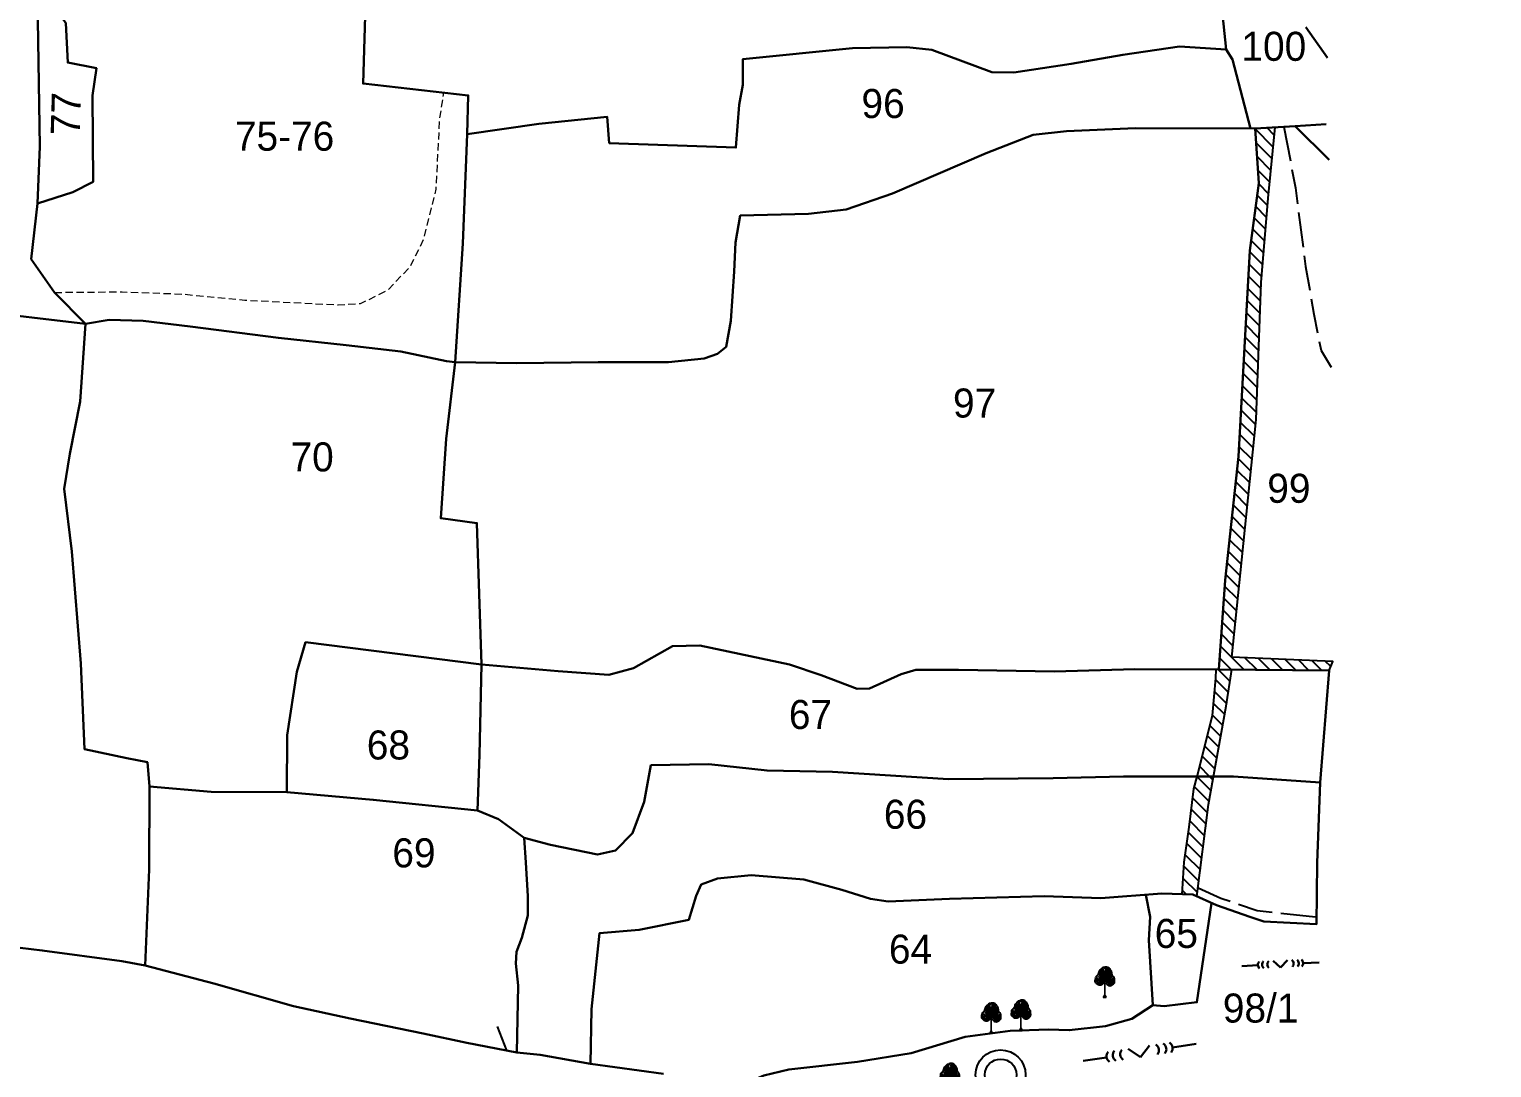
# Model space of a CAD drawing. Header units: millimetres. Extents: x -8 to 735, y -8 to 822.
# Drawn here: x 423.6 to 524.3, y 476.5 to 548.1 of the extents above; entities that cross this region are included whole.
import ezdxf

# ---------------------------------------------------------------- set-up
doc = ezdxf.new("R2010")
doc.units = ezdxf.units.MM
doc.header["$MEASUREMENT"] = 0
doc.linetypes.add('ACAD_ISO02W100', pattern=[15, 12, -3])
doc.linetypes.add('DASHED', pattern=[0.75, 0.5, -0.25])
for name, color, linetype in [('Image', 7, 'Continuous'), ('Line_Road', 250, 'ACAD_ISO02W100'), ('Sym_Grass', 84, 'Continuous'), ('Sym_Hatch', 1, 'Continuous'), ('Sym_Stone_Munara', 250, 'Continuous'), ('Sym_Tree', 92, 'Continuous'), ('Text_Survey_No', 7, 'Continuous')]:
    doc.layers.add(name, color=color, linetype=linetype)
for name, color, linetype, lineweight in [('Line_Miscellaneous', 4, 'Continuous', 20), ('Poly_Survey_Bndry', 250, 'Continuous', 30), ('Sym_Other', 56, 'Continuous', 30), ('Sym_Well', 250, 'Continuous', 25)]:
    doc.layers.add(name, color=color, linetype=linetype, lineweight=lineweight)
doc.styles.add('Text Map', font='Sakal Marathi_N_Ship.TTF')
picture_1 = doc.add_image_def('image1.jpg', size_in_pixel=(8948, 12824))

# ---------------------------------------------------------------- blocks, each defined once
blk = doc.blocks.new('Tree')
at = {"layer": 'Sym_Tree'}
for p, q in [((0.1, 3), (0, 2.99)), ((-0.16, 0), (0.13, 0))]:
    blk.add_line(p, q, dxfattribs=at)
at = {"layer": 'Sym_Tree', "color": 82, "const_width": 0.8}
for points in [[(-0.14, 1.47), (-0.1, 2.62)], [(-0.1, 1.46), (-0.06, 2.62)], [(0.05, 1.63), (0.1, 2.79)], [(0.2, 1.44), (0.24, 2.6)], [(-0.43, 1.74), (-0.28, 1.52)], [(-0.2, 1.68), (-0.05, 1.47)], [(0.6, 1.63), (0.38, 1.49)], [(0.44, 1.73), (0.59, 1.51)]]:
    blk.add_lwpolyline(points, dxfattribs=at)
at = {"layer": 'Sym_Tree', "color": 34}
blk.add_lwpolyline([(0, 0, 0.48, 0.16, 0), (0, 0.29, 0.16, 0.16, 0), (0, 1.48, 0.16, 0.16, 0)], format="xyseb", dxfattribs=at)
at = {"layer": 'Sym_Tree', "color": 82}
blk.add_open_spline([(-0.1, 1.43), (-0.17, 1.36), (-0.27, 1.24), (-0.46, 1.2), (-0.64, 1.21), (-0.79, 1.36), (-0.99, 1.53), (-0.9, 1.8), (-0.9, 2.07), (-0.59, 2.22), (-0.58, 2.58), (-0.35, 2.82), (-0.17, 2.98), (-0.04, 2.99), (0, 2.99)], degree=3, knots=[0, 0, 0, 0, 0.357151, 0.545743, 0.741494, 0.970117, 1.319935, 1.641608, 1.935314, 2.250626, 2.755061, 3.137005, 3.457298, 3.618487, 3.618487, 3.618487, 3.618487], dxfattribs=at)
blk.add_spline([(0.1, 1.43), (0.3, 1.22), (0.44, 1.16), (0.59, 1.16), (0.75, 1.25), (0.95, 1.45), (0.96, 1.7), (0.93, 1.94), (0.77, 2.13), (0.68, 2.52), (0.52, 2.78), (0.33, 2.96), (0.1, 3)], degree=3, dxfattribs=at)
for points in [[(0, 2.99), (-0.31, 2.84), (-0.45, 2.73), (-0.52, 2.6)], [(-0.43, 2.7), (-0.4, 2.72), (0, 2.99), (-0.09, 2.98)], [(-0.41, 2.65), (-0.25, 2.61), (-0.26, 2.81), (0.06, 2.94)], [(-0.26, 2.81), (0.06, 2.94), (-0.27, 2.82), (-0.37, 2.77)], [(-0.31, 2.84), (-0.18, 2.9), (-0.28, 2.82), (-0.37, 2.77)], [(-0.18, 2.9), (-0.17, 2.95), (-0.25, 2.9), (-0.31, 2.84)], [(-0.25, 2.9), (-0.31, 2.84), (-0.18, 2.9), (-0.24, 2.9)], [(-0.18, 2.9), (-0.24, 2.9), (-0.31, 2.84), (-0.18, 2.9)], [(0.2, 2.99), (-0.06, 2.82), (-0.26, 2.82), (0, 2.99)], [(-0.26, 2.82), (0, 2.99), (0.09, 2.99), (0.04, 2.93)], [(0, 2.99), (-0.09, 2.98), (-0.17, 2.95), (-0.25, 2.9)], [(-0.17, 2.95), (-0.25, 2.9), (-0.12, 2.96), (-0.09, 2.98)], [(-0.1, 2.97), (-0.12, 2.96), (-0.25, 2.9), (-0.18, 2.9)], [(-0.1, 2.97), (-0.18, 2.9), (-0.18, 2.93), (-0.25, 2.9)], [(-0.18, 2.93), (-0.25, 2.9), (-0.18, 2.9), (-0.17, 2.95)], [(-0.2, 2.72), (-0.08, 2.82), (0.2, 2.99), (0.28, 2.6)], [(-0.12, 2.96), (-0.09, 2.98), (-0.18, 2.95), (-0.09, 2.98)], [(-0.18, 2.95), (-0.09, 2.98), (-0.1, 2.97), (-0.12, 2.96)], [(-0.13, 2.95), (-0.13, 2.95), (-0.1, 2.97), (-0.18, 2.9)], [(-0.13, 2.96), (-0.13, 2.96), (-0.18, 2.95), (-0.18, 2.9)], [(-0.18, 2.95), (-0.18, 2.9), (-0.13, 2.96), (-0.14, 2.95)], [(-0.13, 2.96), (-0.14, 2.95), (-0.13, 2.95)], [(0, 2.99), (0.1, 3), (0.2, 2.99), (-0.06, 2.82)], [(0.2, 2.99), (0.28, 2.6), (-0.05, 2.61), (-0.06, 2.81)], [(0.37, 2.93), (0.29, 2.97), (-0.06, 2.81), (-0.06, 2.8)], [(0.09, 2.99), (0.04, 2.93), (-0.03, 2.91), (0.02, 2.96)], [(-0.03, 2.91), (-0.02, 2.94), (0.02, 2.96), (0, 2.99)], [(-0.03, 2.91), (0.02, 2.96), (0.04, 2.93), (-0.03, 2.91)], [(0.04, 2.93), (-0.03, 2.91), (-0.02, 2.94), (0.02, 2.96)], [(0.02, 2.96), (0, 2.99), (0.09, 2.99), (0.02, 2.96)], [(0.09, 2.99), (0.02, 2.96), (0.1, 3), (0.2, 2.99)], [(0.57, 2.67), (0.46, 2.79), (0.2, 2.99), (0.08, 2.61)], [(0.2, 2.99), (0.08, 2.61), (0.41, 2.58), (0.45, 2.78)], [(0.12, 2.95), (0.09, 2.97), (0.17, 2.93), (0.09, 2.97)], [(0.17, 2.93), (0.09, 2.97), (0.1, 2.96), (0.12, 2.95)], [(0.1, 3), (0.2, 2.99), (0.32, 2.95), (0.29, 2.97)], [(0.12, 2.95), (0.14, 2.94), (0.13, 2.94)], [(0.56, 2.6), (0.41, 2.58), (0.45, 2.78), (0.14, 2.95)], [(0.45, 2.78), (0.14, 2.95), (0.45, 2.78), (0.54, 2.73)], [(0.2, 2.99), (0.5, 2.8), (0.62, 2.67), (0.67, 2.54)], [(0.6, 2.65), (0.57, 2.67), (0.2, 2.99), (0.29, 2.97)], [(0.2, 2.99), (0.29, 2.97), (0.37, 2.93), (0.44, 2.87)], [(0.37, 2.93), (0.44, 2.87), (0.32, 2.95), (0.29, 2.97)], [(0.3, 2.96), (0.32, 2.95), (0.44, 2.87), (0.38, 2.88)], [(0.33, 2.94), (0.33, 2.94), (0.3, 2.96), (0.38, 2.88)], [(0.3, 2.96), (0.38, 2.88), (0.37, 2.91), (0.44, 2.87)], [(0.44, 2.87), (0.38, 2.88), (0.33, 2.94), (0.33, 2.95)], [(0.33, 2.94), (0.33, 2.95), (0.37, 2.93), (0.38, 2.88)], [(0.37, 2.93), (0.38, 2.88), (0.33, 2.95), (0.34, 2.94)], [(0.37, 2.91), (0.44, 2.87), (0.38, 2.88), (0.37, 2.93)], [(0.38, 2.88), (0.37, 2.93), (0.44, 2.87), (0.5, 2.8)], [(-0.83, 1.97), (-0.9, 1.88), (-0.95, 1.62), (-0.58, 1.59)], [(-0.92, 1.7), (-0.95, 1.62), (-0.9, 1.88), (-0.93, 1.7)], [(-0.92, 1.7), (-0.92, 1.7), (-0.92, 1.7), (-0.95, 1.62)], [(-0.95, 1.62), (-0.58, 1.59), (-0.59, 1.22), (-0.67, 1.26)], [(-0.89, 1.45), (-0.93, 1.53), (-0.95, 1.62), (-0.66, 1.29)], [(-0.95, 1.62), (-0.66, 1.29), (-0.67, 1.27), (-0.76, 1.35)], [(-0.73, 1.36), (-0.76, 1.35), (-0.95, 1.62), (-0.73, 1.36)], [(-0.95, 1.62), (-0.73, 1.36), (-0.73, 1.36), (-0.93, 1.53)], [(-0.87, 1.44), (-0.93, 1.53), (-0.93, 1.53), (-0.95, 1.62)], [(-0.93, 1.53), (-0.95, 1.62), (-0.93, 1.54), (-0.91, 1.51)], [(-0.93, 1.54), (-0.91, 1.51), (-0.9, 1.88), (-0.87, 1.85)], [(-0.9, 1.88), (-0.93, 1.7), (-0.87, 1.85), (-0.87, 1.86)], [(-0.59, 1.22), (-0.67, 1.26), (-0.89, 1.45), (-0.93, 1.53)], [(-0.73, 1.36), (-0.93, 1.53), (-0.87, 1.44), (-0.93, 1.53)], [(-0.9, 1.88), (-0.87, 1.85), (-0.92, 1.7)], [(-0.85, 2.05), (-0.88, 1.99), (-0.89, 1.93), (-0.9, 1.88)], [(-0.77, 2.05), (-0.76, 1.78), (-0.9, 1.89), (-0.76, 1.78)], [(-0.89, 1.93), (-0.9, 1.88), (-0.82, 1.85), (-0.74, 2.01)], [(-0.9, 1.89), (-0.76, 1.78), (-0.69, 1.97), (-0.74, 2.01)], [(-0.85, 1.96), (-0.85, 1.96), (-0.83, 1.97), (-0.9, 1.88)], [(-0.85, 1.96), (-0.89, 1.94), (-0.86, 1.95), (-0.87, 2)], [(-0.86, 1.95), (-0.87, 2), (-0.88, 1.94), (-0.89, 1.94)], [(-0.88, 1.94), (-0.89, 1.94), (-0.89, 1.93), (-0.85, 1.97)], [(-0.89, 1.93), (-0.85, 1.97), (-0.85, 1.97)], [(-0.88, 1.91), (-0.88, 1.91), (-0.85, 1.96), (-0.89, 1.94)], [(-0.74, 2.08), (-0.77, 2.08), (-0.85, 2.05), (-0.88, 1.99)], [(-0.78, 2.04), (-0.82, 2.04), (-0.87, 2), (-0.88, 1.91)], [(-0.87, 2), (-0.88, 1.91), (-0.84, 1.97), (-0.83, 2.02)], [(-0.84, 1.94), (-0.84, 1.97), (-0.88, 1.91)], [(-0.83, 2.02), (-0.82, 2.04), (-0.87, 2), (-0.85, 2.05)], [(-0.87, 2), (-0.85, 2.05), (-0.84, 1.94), (-0.84, 1.97)], [(-0.86, 1.89), (-0.69, 1.93), (-0.85, 1.91), (-0.87, 1.85)], [(-0.85, 1.91), (-0.87, 1.85), (-0.85, 1.77), (-0.82, 1.83)], [(-0.85, 1.84), (-0.84, 1.87), (-0.87, 1.44), (-0.81, 1.4)], [(-0.87, 1.85), (-0.87, 1.86), (-0.58, 1.59), (-0.65, 1.65)], [(-0.82, 1.83), (-0.81, 1.8), (-0.86, 1.89), (-0.69, 1.93)], [(-0.8, 2.04), (-0.55, 2.12), (-0.85, 2.05), (-0.82, 2.08)], [(-0.85, 2.05), (-0.82, 2.08), (-0.8, 2.1), (-0.77, 2.12)], [(-0.85, 1.97), (-0.85, 1.97), (-0.85, 1.96)], [(-0.85, 1.77), (-0.82, 1.83), (-0.85, 1.84), (-0.84, 1.87)], [(-0.78, 2.02), (-0.84, 1.97), (-0.75, 2.03), (-0.77, 2.05)], [(-0.84, 1.97), (-0.83, 2.02), (-0.78, 2.04)], [(-0.82, 1.85), (-0.74, 2.01), (-0.78, 2.02), (-0.84, 1.97)], [(-0.78, 2.04), (-0.78, 2.04), (-0.83, 2.02), (-0.82, 2.04)], [(-0.77, 2.12), (-0.8, 2.1), (-0.82, 2.08), (-0.78, 2.09)], [(-0.82, 2.08), (-0.78, 2.09), (-0.77, 2.08), (-0.74, 2.08)], [(-0.76, 2.04), (-0.73, 2.06), (-0.78, 2.04), (-0.82, 2.04)], [(-0.76, 1.78), (-0.76, 1.78), (-0.79, 1.69), (-0.82, 1.85)], [(-0.79, 1.69), (-0.82, 1.85), (-0.65, 1.65), (-0.77, 1.77)], [(-0.75, 1.77), (-0.81, 1.8), (-0.82, 1.83), (-0.81, 1.8)], [(-0.77, 1.77), (-0.73, 1.75), (-0.75, 1.77), (-0.81, 1.8)], [(-0.8, 2.1), (-0.77, 2.12), (-0.74, 2.14), (-0.73, 2.09)], [(-0.74, 2.14), (-0.73, 2.09), (-0.77, 2.08), (-0.8, 2.1)], [(-0.75, 2.03), (-0.77, 2.05), (-0.8, 2.04), (-0.55, 2.12)], [(-0.77, 2.08), (-0.8, 2.1), (-0.77, 2.12), (-0.77, 2.1)], [(-0.8, 2.1), (-0.77, 2.1), (-0.77, 2.12), (-0.8, 2.1)], [(-0.77, 2.1), (-0.77, 2.1), (-0.8, 2.1), (-0.77, 2.1)], [(-0.76, 2.11), (-0.78, 2.09), (-0.69, 2.19)], [(-0.73, 2.09), (-0.77, 2.1), (-0.76, 2.11), (-0.78, 2.09)], [(-0.77, 2.12), (-0.77, 2.1), (-0.77, 2.12), (-0.76, 2.11)], [(-0.77, 2.12), (-0.76, 2.11), (-0.77, 2.1)], [(-0.77, 2.08), (-0.74, 2.08), (-0.73, 2.09), (-0.77, 2.1)], [(-0.74, 2.08), (-0.74, 2.08), (-0.74, 2.08), (-0.77, 2.08)], [(-0.69, 1.97), (-0.73, 2.06), (-0.77, 2.05), (-0.76, 1.78)], [(-0.73, 2.06), (-0.73, 2.01), (-0.77, 2.05), (-0.73, 2.06)], [(-0.77, 2.05), (-0.73, 2.06), (-0.73, 2.02), (-0.77, 2.03)], [(-0.73, 2.02), (-0.77, 2.03), (-0.73, 2.02), (-0.73, 2.06)], [(-0.62, 1.85), (-0.72, 1.75), (-0.77, 1.77), (-0.73, 1.75)], [(-0.65, 1.65), (-0.77, 1.77), (-0.76, 1.78), (-0.65, 1.71)], [(-0.47, 2.16), (-0.52, 1.63), (-0.76, 1.78), (-0.63, 2.04)], [(-0.52, 1.63), (-0.76, 1.78), (-0.74, 2.08), (-0.63, 2.11)], [(-0.73, 2.02), (-0.73, 2.06), (-0.76, 2.04), (-0.73, 2.06)], [(-0.76, 1.78), (-0.63, 2.04), (-0.65, 1.68), (-0.65, 1.53)], [(-0.7, 1.93), (-0.76, 1.78), (-0.74, 2.01), (-0.69, 1.97)], [(-0.69, 1.97), (-0.66, 1.92), (-0.76, 1.78), (-0.69, 1.93)], [(-0.7, 1.93), (-0.74, 1.95), (-0.7, 1.93), (-0.76, 1.96)], [(-0.7, 1.93), (-0.76, 1.96), (-0.7, 1.93), (-0.76, 1.78)], [(-0.76, 1.78), (-0.69, 1.93), (-0.7, 1.93), (-0.74, 1.95)], [(-0.76, 1.78), (-0.76, 1.78), (-0.62, 1.85), (-0.72, 1.75)], [(-0.58, 1.59), (-0.65, 1.65), (-0.53, 1.84), (-0.76, 1.78)], [(-0.53, 1.84), (-0.76, 1.78), (-0.76, 1.78)], [(-0.76, 1.78), (-0.65, 1.71), (-0.76, 1.78), (-0.69, 1.79)], [(-0.76, 1.78), (-0.69, 1.79), (-0.76, 1.78)], [(-0.52, 1.63), (-0.65, 1.68), (-0.52, 1.63), (-0.76, 1.78)], [(-0.63, 2.17), (-0.63, 2.23), (-0.74, 2.08)], [(-0.74, 2.14), (-0.74, 2.13), (-0.69, 2.19), (-0.63, 2.23)], [(-0.69, 2.19), (-0.63, 2.23), (-0.74, 2.08), (-0.74, 2.13)], [(-0.74, 2.08), (-0.74, 2.13), (-0.71, 2.1), (-0.63, 2.23)], [(-0.69, 2.19), (-0.69, 2.19), (-0.74, 2.14), (-0.74, 2.13)], [(-0.74, 2.08), (-0.63, 2.11), (-0.55, 2.17), (-0.63, 2.11)], [(-0.74, 2.08), (-0.74, 2.08), (-0.74, 2.08)], [(-0.74, 2.08), (-0.74, 2.08), (-0.74, 2.08)], [(-0.74, 2.01), (-0.71, 2.03), (-0.73, 2.06), (-0.73, 2.01)], [(-0.74, 2.01), (-0.69, 1.97), (-0.74, 2.01), (-0.71, 2.03)], [(-0.69, 1.97), (-0.74, 2.01), (-0.69, 1.97), (-0.74, 1.95)], [(-0.69, 1.97), (-0.74, 1.95), (-0.69, 1.97), (-0.66, 1.92)], [(-0.64, 2.09), (-0.63, 2.04), (-0.69, 1.97), (-0.73, 2.06)], [(-0.71, 2.1), (-0.63, 2.23), (-0.63, 2.17), (-0.58, 2.16)], [(-0.63, 2.14), (-0.63, 2.17), (-0.71, 2.1), (-0.63, 2.14)], [(-0.71, 2.1), (-0.63, 2.14), (-0.63, 2.17), (-0.7, 2.11)], [(-0.63, 2.17), (-0.7, 2.11), (-0.63, 2.14), (-0.63, 2.17)], [(-0.69, 2.19), (-0.63, 2.23), (-0.58, 2.36), (-0.6, 2.36)], [(-0.63, 2.27), (-0.63, 2.27), (-0.69, 2.19), (-0.63, 2.23)], [(-0.63, 2.04), (-0.64, 2.09), (-0.68, 1.95), (-0.69, 1.97)], [(-0.68, 1.95), (-0.69, 1.97), (-0.62, 1.97), (-0.64, 1.94)], [(-0.66, 1.92), (-0.64, 1.94), (-0.63, 2.04), (-0.64, 2.09)], [(-0.64, 1.88), (-0.6, 1.86), (-0.66, 1.92), (-0.64, 1.94)], [(-0.24, 1.29), (-0.1, 1.43), (-0.52, 1.63), (-0.66, 1.31)], [(-0.52, 1.63), (-0.66, 1.31), (-0.31, 1.38), (-0.51, 1.22)], [(-0.65, 1.68), (-0.65, 1.53), (-0.65, 1.53), (-0.53, 1.53)], [(-0.65, 1.53), (-0.53, 1.53), (-0.52, 1.63), (-0.65, 1.68)], [(-0.62, 1.97), (-0.63, 2.04), (-0.63, 2.04), (-0.64, 2.09)], [(-0.63, 2.04), (-0.64, 2.09), (-0.64, 2.09), (-0.59, 2.09)], [(-0.64, 2.09), (-0.59, 2.09), (-0.64, 2.09), (-0.63, 2.04)], [(-0.62, 1.97), (-0.64, 1.94), (-0.52, 1.63), (-0.59, 1.62)], [(-0.62, 1.85), (-0.64, 1.88), (-0.64, 1.94), (-0.6, 1.86)], [(-0.64, 1.94), (-0.6, 1.86), (-0.64, 1.94), (-0.6, 1.86)], [(-0.64, 1.94), (-0.6, 1.86), (-0.58, 1.94), (-0.64, 1.94)], [(-0.58, 1.94), (-0.64, 1.94), (-0.64, 1.88), (-0.6, 1.86)], [(-0.52, 1.63), (-0.59, 1.62), (-0.62, 1.85), (-0.64, 1.88)], [(-0.49, 2.45), (-0.58, 2.36), (-0.55, 2.17), (-0.63, 2.17)], [(-0.63, 2.17), (-0.63, 2.17), (-0.63, 2.17), (-0.63, 2.23)], [(-0.63, 2.14), (-0.63, 2.17), (-0.62, 2.21), (-0.63, 2.23)], [(-0.55, 2.17), (-0.63, 2.17), (-0.43, 2.16), (-0.22, 2.16)], [(-0.55, 2.17), (-0.63, 2.11), (-0.63, 2.04), (-0.63, 2.11)], [(-0.63, 2.04), (-0.63, 2.11), (-0.63, 2.17)], [(-0.63, 2.17), (-0.63, 2.17), (-0.63, 2.17)], [(-0.63, 2.17), (-0.58, 2.16), (-0.63, 2.14), (-0.63, 2.17)], [(-0.47, 2.16), (-0.55, 2.17), (-0.62, 1.97), (-0.63, 2.04)], [(-0.62, 2.27), (-0.62, 2.21), (-0.54, 2.47), (-0.54, 2.5)], [(-0.58, 2.36), (-0.6, 2.36), (-0.61, 2.32), (-0.62, 2.3)], [(-0.62, 2.24), (-0.62, 2.21), (-0.58, 2.36), (-0.56, 2.28)], [(-0.61, 2.32), (-0.58, 2.36), (-0.62, 2.27), (-0.62, 2.21)], [(-0.61, 2.32), (-0.62, 2.3), (-0.62, 2.24), (-0.62, 2.21)], [(-0.58, 2.36), (-0.56, 2.28), (-0.61, 2.32), (-0.58, 2.36)], [(-0.57, 2.44), (-0.6, 2.36), (-0.49, 2.59), (-0.5, 2.59)], [(-0.55, 2.54), (-0.57, 2.47), (-0.57, 2.44), (-0.6, 2.36)], [(-0.55, 2.48), (-0.55, 2.5), (-0.6, 2.36), (-0.59, 2.36)], [(-0.57, 2.4), (-0.6, 2.36), (-0.57, 2.47), (-0.54, 2.47)], [(-0.58, 2.39), (-0.57, 2.43), (-0.57, 2.4), (-0.6, 2.36)], [(-0.6, 2.36), (-0.59, 2.36), (-0.57, 2.39), (-0.57, 2.4)], [(-0.45, 2.73), (-0.52, 2.6), (-0.55, 2.48), (-0.58, 2.36)], [(-0.39, 2.55), (-0.5, 2.59), (-0.49, 2.45), (-0.58, 2.36)], [(-0.55, 2.48), (-0.58, 2.36), (-0.42, 2.42), (-0.39, 2.55)], [(-0.56, 2.46), (-0.55, 2.54), (-0.58, 2.39), (-0.57, 2.43)], [(-0.57, 2.47), (-0.54, 2.47), (-0.55, 2.54), (-0.57, 2.47)], [(-0.57, 2.39), (-0.57, 2.4), (-0.57, 2.43), (-0.55, 2.5)], [(-0.55, 2.54), (-0.52, 2.6), (-0.56, 2.46), (-0.55, 2.54)], [(-0.39, 2.55), (-0.46, 2.69), (-0.52, 2.6), (-0.55, 2.5)], [(-0.52, 2.6), (-0.55, 2.5), (-0.49, 2.45), (-0.39, 2.55)], [(-0.55, 2.5), (-0.53, 2.57), (-0.52, 2.6), (-0.53, 2.57)], [(-0.52, 2.6), (-0.53, 2.57), (-0.55, 2.54), (-0.52, 2.6)], [(-0.55, 2.54), (-0.55, 2.54), (-0.55, 2.5), (-0.53, 2.57)], [(-0.54, 2.47), (-0.54, 2.5), (-0.55, 2.48), (-0.55, 2.5)], [(-0.55, 2.17), (-0.32, 2.2), (-0.49, 2.45), (-0.38, 2.29)], [(-0.49, 2.45), (-0.38, 2.29), (-0.32, 2.2), (-0.55, 2.17)], [(-0.29, 2.35), (-0.32, 2.2), (-0.55, 2.17), (-0.32, 2.2)], [(-0.32, 2.2), (-0.55, 2.17), (-0.43, 2.16)], [(-0.47, 2.16), (-0.35, 2.09), (-0.47, 2.16), (-0.55, 2.17)], [(-0.49, 2.59), (-0.5, 2.59), (-0.38, 2.77), (-0.31, 2.84)], [(-0.49, 2.45), (-0.39, 2.55), (-0.39, 2.55), (-0.5, 2.59)], [(-0.26, 2.44), (-0.1, 2.44), (-0.29, 2.35), (-0.49, 2.45)], [(-0.29, 2.35), (-0.49, 2.45), (-0.29, 2.35), (-0.32, 2.2)], [(-0.35, 2.09), (-0.33, 2.16), (-0.47, 2.16), (-0.35, 2.09)], [(-0.42, 2.42), (-0.39, 2.55), (-0.39, 2.55), (-0.46, 2.69)], [(-0.38, 2.77), (-0.31, 2.84), (-0.45, 2.73), (-0.38, 2.77)], [(-0.39, 2.55), (-0.45, 2.66), (-0.41, 2.72), (-0.26, 2.81)], [(-0.45, 2.73), (-0.38, 2.77), (-0.4, 2.72), (-0.42, 2.74)], [(-0.4, 2.72), (-0.42, 2.74), (-0.45, 2.68), (-0.45, 2.66)], [(-0.45, 2.68), (-0.45, 2.66), (-0.43, 2.7), (-0.4, 2.72)], [(-0.41, 2.69), (-0.44, 2.68), (-0.45, 2.66), (-0.41, 2.69)], [(-0.45, 2.66), (-0.41, 2.69), (-0.07, 2.53), (0.05, 2.48)], [(-0.41, 2.69), (-0.41, 2.71), (-0.41, 2.69), (-0.44, 2.68)], [(-0.43, 2.16), (-0.22, 2.16), (0.02, 2.32), (0.07, 2.48)], [(-0.43, 2.16), (-0.43, 2.16), (-0.35, 2.09), (-0.33, 2.16)], [(-0.41, 2.72), (-0.26, 2.81), (-0.25, 2.61), (-0.41, 2.69)], [(-0.3, 2.8), (-0.26, 2.81), (-0.41, 2.69), (-0.41, 2.71)], [(-0.25, 2.61), (-0.41, 2.69), (-0.41, 2.65), (-0.25, 2.61)], [(-0.28, 2.82), (-0.37, 2.77), (-0.4, 2.72), (-0.28, 2.82)], [(-0.27, 2.82), (-0.37, 2.77), (-0.39, 2.71), (-0.37, 2.69)], [(-0.39, 2.71), (-0.37, 2.69), (-0.3, 2.8), (-0.26, 2.81)], [(0.27, 1.83), (-0.21, 1.81), (-0.27, 2.16), (-0.32, 1.63)], [(-0.26, 2.44), (-0.29, 2.35), (-0.29, 2.35), (-0.26, 2.44)], [(-0.07, 2.53), (0.05, 2.48), (-0.26, 2.44), (-0.1, 2.44)], [(0.28, 2.6), (-0.05, 2.61), (-0.19, 2.55), (-0.24, 2.66)], [(-0.09, 2.35), (-0.06, 2.44), (0.27, 1.83), (-0.21, 1.81)], [(-0.06, 2.79), (-0.06, 2.82), (-0.2, 2.72), (-0.08, 2.82)], [(0.28, 2.6), (-0.05, 2.61), (-0.06, 2.44), (-0.09, 2.35)], [(-0.06, 2.81), (-0.06, 2.8), (-0.06, 2.82)], [(-0.06, 2.82), (-0.06, 2.82), (-0.06, 2.79), (-0.06, 2.82)], [(-0.05, 2.61), (-0.06, 2.81), (0.28, 2.6), (-0.05, 2.61)], [(0.22, 2.32), (0.27, 2.48), (0.28, 2.6), (-0.05, 2.61)], [(0.41, 2.32), (0.39, 2.41), (-0.01, 1.85), (0.46, 1.77)], [(-0.01, 1.85), (0.46, 1.77), (0.56, 2.11), (0.55, 1.58)], [(0.1, 2.32), (0.07, 2.49), (0.08, 2.61), (0.41, 2.58)], [(0.52, 2.11), (0.31, 2.14), (0.1, 2.32), (0.07, 2.49)], [(0.41, 2.58), (0.45, 2.78), (0.08, 2.61), (0.41, 2.58)], [(0.08, 2.61), (0.41, 2.58), (0.39, 2.41), (0.41, 2.32)], [(0.08, 2.61), (0.41, 2.58), (0.54, 2.5), (0.6, 2.6)], [(0.6, 2.6), (0.57, 2.64), (0.21, 2.53), (0.09, 2.49)], [(0.21, 2.53), (0.09, 2.49), (0.39, 2.41), (0.23, 2.43)], [(0.22, 1.27), (0.1, 1.43), (0.55, 1.58), (0.64, 1.24)], [(0.32, 2.11), (0.32, 2.11), (0.23, 2.05), (0.22, 2.12)], [(0.39, 2.41), (0.23, 2.43), (0.41, 2.32), (0.62, 2.39)], [(0.65, 2.11), (0.72, 2.09), (0.52, 2.11), (0.31, 2.14)], [(0.55, 1.58), (0.64, 1.24), (0.31, 1.35), (0.48, 1.17)], [(0.44, 2.87), (0.5, 2.8), (0.38, 2.88), (0.43, 2.87)], [(0.38, 2.88), (0.43, 2.87), (0.5, 2.8), (0.38, 2.88)], [(0.5, 2.8), (0.38, 2.88), (0.46, 2.79), (0.54, 2.73)], [(0.39, 2.41), (0.41, 2.32), (0.41, 2.32), (0.39, 2.41)], [(0.58, 2.67), (0.45, 2.78), (0.41, 2.58), (0.57, 2.64)], [(0.41, 2.58), (0.57, 2.64), (0.56, 2.6), (0.41, 2.58)], [(0.41, 2.32), (0.62, 2.39), (0.41, 2.32), (0.42, 2.16)], [(0.41, 2.32), (0.42, 2.16), (0.65, 2.11), (0.42, 2.16)], [(0.65, 2.11), (0.42, 2.16), (0.62, 2.39), (0.49, 2.25)], [(0.62, 2.39), (0.49, 2.25), (0.42, 2.16), (0.65, 2.11)], [(0.42, 2.16), (0.65, 2.11), (0.52, 2.11)], [(0.43, 2.05), (0.42, 2.12), (0.56, 2.11), (0.43, 2.05)], [(0.56, 2.11), (0.43, 2.05), (0.56, 2.11), (0.65, 2.11)], [(0.54, 2.5), (0.6, 2.6), (0.58, 2.67), (0.45, 2.78)], [(0.45, 2.78), (0.54, 2.73), (0.55, 2.66), (0.53, 2.65)], [(0.55, 2.66), (0.53, 2.65), (0.47, 2.76), (0.45, 2.78)], [(0.47, 2.76), (0.45, 2.78), (0.57, 2.64), (0.58, 2.66)], [(0.46, 2.79), (0.54, 2.73), (0.57, 2.67), (0.46, 2.79)], [(0.47, 2.54), (0.48, 2.5), (0.49, 2.47), (0.47, 2.54)], [(0.64, 2.53), (0.65, 2.53), (0.55, 2.72), (0.5, 2.8)], [(0.55, 2.72), (0.5, 2.8), (0.62, 2.67), (0.55, 2.72)], [(0.55, 2.37), (0.54, 2.5), (0.54, 2.5), (0.62, 2.64)], [(0.54, 2.5), (0.62, 2.64), (0.67, 2.54), (0.68, 2.43)], [(0.67, 2.54), (0.68, 2.43), (0.62, 2.39), (0.54, 2.5)], [(0.62, 2.39), (0.54, 2.5), (0.54, 2.5), (0.65, 2.53)], [(0.54, 2.5), (0.65, 2.53), (0.62, 2.39), (0.7, 2.29)], [(0.69, 2.41), (0.7, 2.29), (0.55, 2.37), (0.54, 2.5)], [(0.68, 1.6), (0.67, 1.46), (0.67, 1.46), (0.54, 1.47)], [(0.67, 1.46), (0.54, 1.47), (0.55, 1.58), (0.68, 1.6)], [(0.62, 2.67), (0.55, 2.72), (0.57, 2.67), (0.59, 2.69)], [(0.56, 2.11), (0.55, 1.58), (0.8, 1.7), (0.71, 1.97)], [(0.55, 1.58), (0.8, 1.7), (0.82, 2), (0.72, 2.03)], [(0.68, 1.9), (0.7, 1.87), (0.55, 1.58), (0.62, 1.56)], [(0.55, 1.58), (0.62, 1.56), (0.68, 1.77), (0.7, 1.81)], [(0.55, 1.58), (0.68, 1.6), (0.55, 1.58), (0.8, 1.7)], [(0.56, 2.11), (0.65, 2.11), (0.68, 1.9), (0.71, 1.97)], [(0.57, 2.67), (0.59, 2.69), (0.61, 2.62), (0.6, 2.6)], [(0.61, 2.62), (0.6, 2.6), (0.6, 2.65), (0.57, 2.67)], [(0.57, 2.64), (0.58, 2.66), (0.57, 2.64), (0.6, 2.62)], [(0.57, 2.64), (0.6, 2.62), (0.6, 2.6), (0.57, 2.64)], [(0.97, 1.51), (0.6, 1.52), (0.57, 1.15), (0.65, 1.18)], [(0.6, 1.52), (0.68, 1.58), (0.58, 1.79), (0.8, 1.7)], [(0.58, 1.79), (0.8, 1.7), (0.8, 1.7)], [(0.9, 1.88), (0.96, 1.78), (0.97, 1.51), (0.6, 1.52)], [(0.92, 1.75), (0.92, 1.76), (0.6, 1.52), (0.68, 1.58)], [(0.62, 2.67), (0.67, 2.54), (0.69, 2.41), (0.7, 2.29)], [(0.62, 2.39), (0.7, 2.29), (0.65, 2.11), (0.72, 2.09)], [(0.7, 2.37), (0.72, 2.29), (0.64, 2.53), (0.65, 2.53)], [(0.83, 1.94), (0.85, 1.96), (0.88, 1.94), (0.64, 2.06)], [(0.88, 1.94), (0.64, 2.06), (0.92, 1.95), (0.9, 1.98)], [(0.7, 1.87), (0.66, 1.79), (0.64, 1.88), (0.7, 1.87)], [(0.64, 1.88), (0.7, 1.87), (0.7, 1.81), (0.66, 1.79)], [(0.89, 1.35), (0.94, 1.43), (0.97, 1.51), (0.64, 1.22)], [(0.97, 1.51), (0.64, 1.22), (0.65, 1.2), (0.75, 1.26)], [(0.82, 2), (0.72, 2.03), (0.65, 2.11), (0.72, 2.03)], [(0.65, 2.11), (0.72, 2.03), (0.71, 1.97), (0.72, 2.03)], [(0.68, 1.77), (0.7, 1.81), (0.7, 1.87), (0.66, 1.79)], [(0.7, 1.87), (0.66, 1.79), (0.7, 1.87), (0.66, 1.79)], [(0.7, 1.81), (0.66, 1.79), (0.72, 1.84), (0.7, 1.87)], [(0.68, 2.43), (0.68, 2.5), (0.67, 2.54), (0.68, 2.5)], [(0.69, 2.47), (0.67, 2.54), (0.69, 2.4), (0.69, 2.47)], [(0.73, 2.19), (0.72, 2.14), (0.68, 2.41), (0.67, 2.43)], [(0.68, 2.41), (0.67, 2.43), (0.69, 2.41), (0.68, 2.43)], [(0.73, 2.17), (0.72, 2.14), (0.7, 2.29), (0.67, 2.21)], [(0.7, 2.29), (0.67, 2.21), (0.72, 2.25), (0.7, 2.29)], [(0.8, 2.01), (0.73, 2.15), (0.72, 2.09), (0.67, 2.1)], [(0.72, 2.09), (0.67, 2.1), (0.72, 2.07), (0.72, 2.09)], [(0.8, 1.7), (0.71, 1.97), (0.68, 1.6), (0.67, 1.46)], [(0.69, 2.47), (0.69, 2.47), (0.68, 2.43), (0.68, 2.5)], [(0.7, 2.4), (0.68, 2.41), (0.69, 2.47), (0.7, 2.4)], [(0.69, 2.41), (0.68, 2.43), (0.72, 2.29), (0.7, 2.29)], [(0.7, 2.32), (0.7, 2.33), (0.69, 2.36), (0.68, 2.43)], [(0.7, 2.33), (0.72, 2.29), (0.7, 2.4), (0.68, 2.41)], [(0.68, 1.9), (0.71, 1.97), (0.71, 1.97), (0.72, 2.02)], [(0.71, 1.97), (0.72, 2.02), (0.72, 2.02), (0.68, 2.02)], [(0.72, 2.02), (0.68, 2.02), (0.72, 2.02), (0.71, 1.97)], [(0.74, 1.88), (0.75, 1.89), (0.68, 1.9), (0.7, 1.87)], [(0.8, 1.7), (0.8, 1.7), (0.68, 1.77), (0.76, 1.66)], [(0.68, 1.77), (0.76, 1.66), (0.81, 1.68), (0.77, 1.67)], [(0.82, 1.6), (0.87, 1.75), (0.68, 1.58), (0.81, 1.68)], [(0.8, 1.7), (0.68, 1.64), (0.8, 1.7), (0.73, 1.71)], [(0.68, 1.58), (0.81, 1.68), (0.8, 1.7), (0.68, 1.64)], [(0.69, 2.4), (0.69, 2.47), (0.7, 2.32), (0.69, 2.36)], [(0.69, 2.47), (0.7, 2.4), (0.7, 2.37), (0.72, 2.29)], [(0.7, 2.32), (0.69, 2.36), (0.7, 2.33), (0.72, 2.29)], [(0.72, 2.29), (0.7, 2.29), (0.7, 2.32), (0.7, 2.33)], [(0.79, 2.11), (0.73, 2.15), (0.7, 2.29), (0.72, 2.29)], [(0.7, 2.29), (0.72, 2.29), (0.72, 2.25), (0.73, 2.22)], [(0.72, 2.25), (0.7, 2.29), (0.73, 2.19), (0.72, 2.14)], [(0.72, 1.84), (0.7, 1.87), (0.71, 1.97), (0.72, 2.02)], [(0.71, 1.97), (0.72, 2.03), (0.72, 2.09)], [(0.71, 1.97), (0.72, 2.02), (0.74, 1.88), (0.75, 1.89)], [(0.72, 2.02), (0.71, 1.97), (0.75, 1.89), (0.81, 1.97)], [(0.72, 2.25), (0.73, 2.22), (0.73, 2.17), (0.72, 2.14)], [(0.72, 2.09), (0.72, 2.09), (0.72, 2.09), (0.73, 2.15)], [(0.72, 2.09), (0.73, 2.15), (0.82, 2)], [(0.72, 2.06), (0.72, 2.09), (0.72, 2.14), (0.73, 2.15)], [(0.72, 2.09), (0.72, 2.09), (0.72, 2.09)], [(0.72, 2.07), (0.72, 2.09), (0.8, 2.01), (0.72, 2.06)], [(0.8, 2.01), (0.72, 2.06), (0.72, 2.09), (0.79, 2.03)], [(0.72, 2.09), (0.79, 2.03), (0.72, 2.06), (0.72, 2.09)], [(0.75, 1.89), (0.81, 1.86), (0.75, 1.89), (0.72, 1.84)], [(0.75, 1.89), (0.72, 1.84), (0.8, 1.7), (0.75, 1.85)], [(0.72, 1.28), (0.75, 1.26), (0.97, 1.51), (0.72, 1.28)], [(0.97, 1.51), (0.72, 1.28), (0.72, 1.28), (0.94, 1.43)], [(0.74, 2.2), (0.74, 2.2), (0.79, 2.11), (0.73, 2.15)], [(0.83, 2.06), (0.83, 2.04), (0.79, 2.11), (0.73, 2.15)], [(0.79, 2.11), (0.73, 2.15), (0.82, 2), (0.83, 2.04)], [(0.82, 2), (0.83, 2.04), (0.8, 2.01), (0.73, 2.15)], [(0.8, 1.7), (0.73, 1.71), (0.8, 1.7)], [(0.75, 1.89), (0.81, 1.97), (0.85, 1.96), (0.8, 1.7)], [(0.81, 1.92), (0.75, 1.89), (0.81, 1.92), (0.79, 1.94)], [(0.96, 1.78), (0.8, 1.7), (0.75, 1.89), (0.81, 1.92)], [(0.75, 1.89), (0.81, 1.92), (0.75, 1.89), (0.81, 1.86)], [(0.76, 1.85), (0.8, 1.7), (0.81, 1.92), (0.75, 1.89)], [(0.8, 1.7), (0.75, 1.85), (0.76, 1.85), (0.81, 1.86)], [(0.87, 1.73), (0.86, 1.71), (0.91, 1.79), (0.75, 1.85)], [(0.91, 1.79), (0.75, 1.85), (0.91, 1.81), (0.92, 1.75)], [(0.76, 1.85), (0.81, 1.86), (0.76, 1.85), (0.83, 1.87)], [(0.76, 1.85), (0.83, 1.87), (0.76, 1.85), (0.8, 1.7)], [(0.81, 1.68), (0.77, 1.67), (0.79, 1.69), (0.86, 1.71)], [(0.84, 2.02), (0.86, 1.99), (0.79, 2.11)], [(0.79, 2.11), (0.79, 2.11), (0.83, 2.06), (0.83, 2.04)], [(0.81, 1.92), (0.79, 1.94), (0.81, 1.97), (0.8, 1.93)], [(0.79, 1.69), (0.86, 1.71), (0.87, 1.73), (0.86, 1.71)], [(0.81, 1.97), (0.8, 1.93), (0.85, 1.96), (0.81, 1.98)], [(0.85, 1.96), (0.8, 1.7), (0.96, 1.78), (0.8, 1.7)], [(0.9, 1.74), (0.89, 1.77), (0.87, 1.34), (0.8, 1.31)], [(0.8, 1.7), (0.8, 1.7), (0.82, 1.6), (0.87, 1.75)], [(0.85, 1.96), (0.81, 1.98), (0.81, 1.93), (0.84, 1.94)], [(0.81, 1.93), (0.84, 1.94), (0.81, 1.93), (0.81, 1.97)], [(0.81, 1.93), (0.81, 1.97), (0.84, 1.95), (0.81, 1.97)], [(0.84, 1.95), (0.81, 1.97), (0.85, 1.94), (0.89, 1.95)], [(0.87, 1.75), (0.81, 1.92), (0.85, 1.93), (0.91, 1.87)], [(0.96, 1.82), (0.96, 1.78), (0.87, 1.75), (0.81, 1.92)], [(0.88, 2), (0.86, 2.03), (0.83, 2.06), (0.82, 2.01)], [(0.83, 2.06), (0.82, 2.01), (0.85, 1.99), (0.88, 2)], [(0.82, 2.01), (0.86, 2), (0.84, 2.02), (0.86, 1.99)], [(0.85, 1.99), (0.82, 2), (0.82, 2.01), (0.86, 2)], [(0.82, 2), (0.82, 2), (0.82, 2)], [(0.82, 2), (0.82, 2), (0.82, 2)], [(0.82, 2), (0.82, 2), (0.82, 2), (0.85, 1.99)], [(0.82, 2), (0.85, 1.99), (0.93, 1.95), (0.95, 1.89)], [(0.9, 1.98), (0.86, 1.99), (0.85, 1.99), (0.82, 2)], [(0.85, 1.93), (0.91, 1.87), (0.83, 1.94), (0.85, 1.96)], [(0.86, 2.03), (0.85, 2), (0.86, 2.03), (0.84, 2.02)], [(0.86, 2.03), (0.84, 2.02), (0.86, 2)], [(0.85, 1.99), (0.88, 2), (0.86, 2.03), (0.85, 2)], [(0.85, 1.94), (0.89, 1.95), (0.94, 1.9), (0.94, 1.81)], [(0.85, 1.94), (0.85, 1.94), (0.9, 1.92), (0.89, 1.95)], [(0.91, 1.87), (0.9, 1.92), (0.85, 1.94)], [(0.92, 1.95), (0.9, 1.98), (0.88, 2), (0.86, 2.03)], [(0.88, 2), (0.86, 2), (0.86, 2.03), (0.88, 2)], [(0.86, 2.03), (0.88, 2), (0.9, 1.98), (0.86, 1.99)], [(0.86, 2), (0.86, 2), (0.88, 2), (0.86, 2)], [(0.91, 1.81), (0.92, 1.75), (0.9, 1.67), (0.87, 1.73)], [(0.9, 1.67), (0.87, 1.73), (0.9, 1.74), (0.89, 1.77)], [(0.87, 1.34), (0.94, 1.43), (0.94, 1.42), (0.97, 1.51)], [(0.9, 1.92), (0.89, 1.95), (0.94, 1.9), (0.93, 1.95)], [(0.94, 1.9), (0.93, 1.95), (0.9, 1.84), (0.91, 1.87)], [(0.94, 1.9), (0.94, 1.81), (0.91, 1.87), (0.9, 1.92)], [(0.91, 1.86), (0.91, 1.86), (0.9, 1.88), (0.96, 1.78)], [(0.9, 1.84), (0.91, 1.87), (0.94, 1.81)], [(0.91, 1.86), (0.95, 1.83), (0.93, 1.85), (0.94, 1.9)], [(0.92, 1.87), (0.92, 1.87), (0.91, 1.86)], [(0.94, 1.81), (0.94, 1.81), (0.91, 1.86), (0.95, 1.83)], [(0.94, 1.84), (0.95, 1.83), (0.95, 1.82), (0.92, 1.87)], [(0.95, 1.82), (0.92, 1.87), (0.92, 1.87)], [(0.94, 1.43), (0.92, 1.41), (0.96, 1.78), (0.92, 1.75)], [(0.96, 1.78), (0.92, 1.75), (0.95, 1.59)], [(0.96, 1.78), (0.97, 1.59), (0.92, 1.75), (0.92, 1.76)], [(0.94, 1.42), (0.97, 1.51), (0.94, 1.43), (0.92, 1.41)], [(0.93, 1.95), (0.95, 1.89), (0.96, 1.82), (0.96, 1.78)], [(0.93, 1.85), (0.94, 1.9), (0.94, 1.84), (0.95, 1.83)], [(0.95, 1.59), (0.97, 1.51), (0.96, 1.78), (0.97, 1.59)], [(0.95, 1.59), (0.95, 1.59), (0.95, 1.59), (0.97, 1.51)], [(-0.87, 1.44), (-0.81, 1.4), (-0.67, 1.26), (-0.76, 1.34)], [(-0.73, 1.32), (-0.71, 1.39), (-0.81, 1.4), (-0.73, 1.36)], [(-0.81, 1.4), (-0.73, 1.36), (-0.66, 1.29), (-0.7, 1.32)], [(-0.76, 1.35), (-0.73, 1.36), (-0.79, 1.37), (-0.77, 1.35)], [(-0.79, 1.37), (-0.77, 1.35), (-0.77, 1.35), (-0.67, 1.27)], [(-0.77, 1.35), (-0.67, 1.27), (-0.73, 1.32), (-0.71, 1.39)], [(-0.67, 1.27), (-0.76, 1.34), (-0.77, 1.35), (-0.73, 1.36)], [(-0.77, 1.35), (-0.73, 1.36), (-0.59, 1.22), (-0.49, 1.21)], [(-0.67, 1.27), (-0.76, 1.35), (-0.73, 1.36), (-0.76, 1.35)], [(-0.73, 1.36), (-0.76, 1.35), (-0.73, 1.36), (-0.76, 1.35)], [(-0.67, 1.26), (-0.76, 1.34), (-0.76, 1.35), (-0.73, 1.36)], [(-0.68, 1.31), (-0.68, 1.3), (-0.67, 1.27), (-0.76, 1.34)], [(-0.66, 1.29), (-0.7, 1.32), (-0.67, 1.27), (-0.64, 1.3)], [(-0.67, 1.27), (-0.64, 1.3), (-0.68, 1.31), (-0.68, 1.3)], [(-0.59, 1.22), (-0.49, 1.21), (-0.41, 1.22), (-0.32, 1.24)], [(-0.46, 1.21), (-0.49, 1.21), (-0.59, 1.22), (-0.5, 1.21)], [(-0.31, 1.38), (-0.51, 1.22), (-0.25, 1.3), (-0.31, 1.38)], [(-0.51, 1.22), (-0.46, 1.22), (-0.32, 1.24), (-0.29, 1.27)], [(-0.32, 1.24), (-0.37, 1.24), (-0.49, 1.22), (-0.51, 1.25)], [(-0.49, 1.22), (-0.51, 1.25), (-0.51, 1.22), (-0.46, 1.22)], [(-0.4, 1.22), (-0.4, 1.22), (-0.5, 1.21), (-0.51, 1.22)], [(-0.5, 1.21), (-0.51, 1.22), (-0.45, 1.21), (-0.41, 1.22)], [(-0.25, 1.3), (-0.31, 1.38), (-0.29, 1.27), (-0.49, 1.21)], [(-0.29, 1.27), (-0.49, 1.21), (-0.32, 1.24), (-0.37, 1.24)], [(-0.29, 1.27), (-0.41, 1.22), (-0.45, 1.22), (-0.49, 1.21)], [(-0.45, 1.22), (-0.49, 1.21), (-0.32, 1.24), (-0.29, 1.27)], [(-0.4, 1.21), (-0.45, 1.21), (-0.46, 1.21), (-0.49, 1.21)], [(-0.45, 1.21), (-0.41, 1.22), (-0.4, 1.21), (-0.45, 1.21)], [(-0.41, 1.22), (-0.32, 1.24), (-0.24, 1.29), (-0.1, 1.43)], [(-0.32, 1.24), (-0.29, 1.27), (-0.29, 1.27), (-0.41, 1.22)], [(-0.4, 1.22), (-0.32, 1.25), (-0.28, 1.26), (-0.29, 1.27)], [(-0.32, 1.25), (-0.3, 1.26), (-0.4, 1.22), (-0.39, 1.24)], [(-0.32, 1.24), (-0.32, 1.24), (-0.4, 1.22), (-0.32, 1.25)], [(-0.32, 1.24), (-0.29, 1.27), (-0.24, 1.29), (-0.28, 1.26)], [(-0.24, 1.29), (-0.29, 1.27), (-0.32, 1.24)], [(-0.28, 1.26), (-0.29, 1.26), (-0.32, 1.25), (-0.3, 1.26)], [(-0.32, 1.24), (-0.32, 1.24), (-0.32, 1.24)], [(-0.24, 1.29), (-0.28, 1.26), (-0.24, 1.29), (-0.29, 1.27)], [(-0.28, 1.26), (-0.29, 1.27), (-0.28, 1.26), (-0.29, 1.26)], [(0.11, 1.43), (0.1, 1.45), (0.19, 1.39), (0.19, 1.41)], [(0.38, 1.18), (0.3, 1.22), (0.22, 1.27), (0.1, 1.43)], [(0.1, 1.22), (0.1, 1.22), (0.1, 1.22)], [(0.11, 1.43), (0.11, 1.43), (0.19, 1.39), (0.11, 1.43)], [(0.3, 1.22), (0.27, 1.24), (0.23, 1.27), (0.27, 1.24)], [(0.23, 1.27), (0.27, 1.24), (0.23, 1.27), (0.27, 1.24)], [(0.23, 1.27), (0.27, 1.24), (0.3, 1.22)], [(0.31, 1.35), (0.48, 1.17), (0.24, 1.28), (0.31, 1.35)], [(0.24, 1.28), (0.31, 1.35), (0.27, 1.24), (0.47, 1.16)], [(0.27, 1.24), (0.47, 1.16), (0.3, 1.22), (0.34, 1.2)], [(0.48, 1.17), (0.44, 1.17), (0.3, 1.22), (0.27, 1.24)], [(0.3, 1.22), (0.27, 1.24), (0.27, 1.24), (0.38, 1.18)], [(0.27, 1.24), (0.38, 1.18), (0.43, 1.17), (0.47, 1.16)], [(0.43, 1.17), (0.47, 1.16), (0.3, 1.22), (0.27, 1.24)], [(0.27, 1.24), (0.27, 1.24), (0.29, 1.22), (0.28, 1.23)], [(0.57, 1.15), (0.47, 1.16), (0.38, 1.18), (0.3, 1.22)], [(0.3, 1.22), (0.34, 1.2), (0.46, 1.17), (0.49, 1.2)], [(0.37, 1.18), (0.37, 1.18), (0.47, 1.16), (0.48, 1.17)], [(0.47, 1.16), (0.48, 1.17), (0.42, 1.17), (0.38, 1.18)], [(0.44, 1.22), (0.48, 1.24), (0.44, 1.2), (0.42, 1.23)], [(0.44, 1.2), (0.42, 1.23), (0.47, 1.24), (0.46, 1.23)], [(0.56, 1.26), (0.44, 1.2), (0.51, 1.24), (0.5, 1.31)], [(0.6, 1.31), (0.52, 1.28), (0.44, 1.22), (0.48, 1.24)], [(0.58, 1.28), (0.56, 1.26), (0.56, 1.26), (0.44, 1.2)], [(0.44, 1.2), (0.55, 1.25), (0.56, 1.26), (0.52, 1.28)], [(0.44, 1.2), (0.55, 1.26), (0.52, 1.28), (0.55, 1.26)], [(0.47, 1.24), (0.46, 1.23), (0.44, 1.2), (0.55, 1.25)], [(0.46, 1.17), (0.49, 1.2), (0.48, 1.17), (0.44, 1.17)], [(0.44, 1.16), (0.47, 1.16), (0.57, 1.15), (0.47, 1.16)], [(0.67, 1.34), (0.6, 1.31), (0.45, 1.18), (0.55, 1.25)], [(0.45, 1.18), (0.55, 1.25), (0.55, 1.26), (0.52, 1.28)], [(0.76, 1.26), (0.72, 1.28), (0.57, 1.15), (0.47, 1.16)], [(0.51, 1.24), (0.5, 1.31), (0.6, 1.31), (0.52, 1.28)], [(0.52, 1.28), (0.74, 1.43), (0.67, 1.34), (0.74, 1.43)], [(0.55, 1.26), (0.52, 1.28), (0.58, 1.28), (0.56, 1.26)], [(0.52, 1.28), (0.55, 1.26), (0.52, 1.28), (0.55, 1.26)], [(0.57, 1.15), (0.65, 1.18), (0.89, 1.35), (0.94, 1.43)]]:
    blk.add_solid(points, dxfattribs=at)
at = {"layer": 'Sym_Tree'}
for points in [[(-0.02, 2.94), (0.02, 2.96), (-0.03, 2.91), (-0.02, 2.94)], [(0.32, 2.95), (0.29, 2.97), (0.37, 2.93), (0.33, 2.95)], [(0.32, 2.95), (0.33, 2.95), (0.37, 2.93), (0.29, 2.97)], [(0.37, 2.93), (0.33, 2.95), (0.32, 2.95), (0.31, 2.95)], [(0.32, 2.95), (0.31, 2.95), (0.32, 2.95), (0.33, 2.95)]]:
    blk.add_solid(points, dxfattribs=at)
blk = doc.blocks.new('Pahadbhalla')
at = {"layer": 'Sym_Other'}
for points in [[(-5.93, 0.49), (-3.47, 0.49)], [(-1.12, 1.05), (0, 0)], [(1.12, 1.05), (0, 0)], [(3.47, 0.49), (5.93, 0.49)]]:
    blk.add_lwpolyline(points, dxfattribs=at)
for centre, start, end in [((-2.75, 0.52), 131.8701, 226.2798), ((-2.09, 0.52), 131.8701, 226.2798), ((-1.31, 0.52), 131.8701, 226.2798), ((1.31, 0.52), 313.7202, 48.1299), ((2.09, 0.52), 313.7202, 48.1299), ((2.75, 0.52), 313.7202, 48.1299)]:
    blk.add_arc(centre, 0.715, start, end, dxfattribs=at)
blk = doc.blocks.new('WELL PAKKA1')
for radius in [0.862, 0.546]:
    blk.add_circle((0, 0), radius)
blk = doc.blocks.new('Sym_Stone_Munara_2')
blk.add_lwpolyline([(0, 1.716), (0, 0)])

msp = doc.modelspace()

# ---------------------------------------------------------------- hatches: boundary and pattern name
at = {"layer": 'Sym_Hatch'}
h = msp.add_hatch(dxfattribs=at)
h.set_pattern_fill('ANSI31', color=0, scale=5, angle=90)
h.paths.add_polyline_path([(508.88, 536.42), (509.36, 541.31), (507.98, 541.23), (508.24, 537.46), (507.62, 532.81), (506.83, 518.63), (505.93, 510.1), (505.49, 503.96), (513.09, 503.88), (513.34, 504.52), (506.37, 504.81), (507.06, 511.51), (508.06, 521.18), (508.41, 530.61)])
h = msp.add_hatch(dxfattribs=at)
h.set_pattern_fill('ANSI31', color=0, scale=5, angle=90)
h.paths.add_polyline_path([(506, 501.44), (506.39, 503.95), (505.49, 503.96), (505.31, 503.96), (505.28, 503.37), (505.04, 500.78), (504, 496.59), (505.12, 496.59)])
h = msp.add_hatch(dxfattribs=at)
h.set_pattern_fill('ANSI31', color=0, scale=5, angle=90)
h.paths.add_polyline_path([(504.78, 494.67), (505.12, 496.59), (504, 496.59), (503.77, 495.74), (503.45, 493.1), (503.1, 490.69), (502.97, 488.48), (503.69, 488.45), (503.98, 488.32)])

# ---------------------------------------------------------------- linework, layer by layer
at = {"layer": 'Line_Miscellaneous', "linetype": 'DASHED', "flags": 128}
msp.add_lwpolyline([(425.33, 529.93), (429.97, 529.97), (434.22, 529.81), (438.42, 529.4), (444.86, 529.07), (446.39, 529.16), (448.27, 530.09), (449.82, 531.72), (450.74, 533.59), (451.6, 537.04), (451.84, 541.88), (452.13, 543.68)], dxfattribs=at)
at = {"layer": 'Line_Road', "ltscale": 0.2, "flags": 128}
for points in [[(509.96, 541.34), (510.76, 537.14), (511.46, 531.71), (512.03, 528.43), (512.52, 525.93), (513.22, 524.77)], [(504.06, 488.93), (505.63, 488.21), (508.12, 487.36), (512.21, 486.91)]]:
    msp.add_lwpolyline(points, dxfattribs=at)
at = {"layer": 'Poly_Survey_Bndry'}
for points in [[(426.91, 561.55), (430.71, 561.81), (441.99, 561.48), (442.38, 555.6), (447.17, 554.5), (446.76, 550.54), (446.57, 544.31), (453.81, 543.5), (453.72, 540.82), (453.44, 533.3), (452.9, 525.12), (452.28, 519.84), (451.91, 514.38), (454.4, 514.04), (454.72, 504.3), (454.58, 498.08), (454.44, 494.25)], [(503.1, 557.13), (502.52, 552.66), (502.95, 552.11), (505.22, 551.83), (505.68, 549.52), (506, 546.67), (506.42, 545.97), (507.66, 541.23)], [(402.59, 554.66), (401.97, 545.88), (401.65, 539.14), (400.74, 533.92), (400.54, 530.99), (407.13, 530.09), (419.64, 528.68), (427.46, 527.76), (427.08, 522.42), (426.37, 518.82), (425.98, 516.41), (426.52, 512.09), (427.13, 504.37), (427.38, 498.48), (430.29, 497.84), (431.72, 497.57), (431.85, 495.89), (431.83, 490.18), (431.56, 483.58)], [(424.15, 536.05), (426.57, 536.84), (427.98, 537.54), (427.93, 543.49), (428.2, 545.37), (426.23, 545.76), (426.1, 548.48), (425.84, 548.83)], [(427.46, 527.76), (425.33, 529.93), (423.72, 532.22), (424.15, 536.05), (424.31, 539.99), (424.17, 548.69)], [(511.47, 548.2), (512.97, 546.08)], [(453.72, 540.82), (458.66, 541.53), (463.38, 542.02), (463.51, 540.21), (472.24, 539.9), (472.47, 542.85), (472.7, 544.23), (472.72, 546), (480.27, 546.75), (484, 546.82), (485.73, 546.63), (489.86, 545.09), (491.36, 545.08), (495.32, 545.67), (498.88, 546.29), (502.77, 546.86), (506, 546.67)], [(427.46, 527.76), (429.08, 528.04), (431.42, 527.97), (434.67, 527.58), (440.74, 526.8), (445.4, 526.3), (449.17, 525.87), (452.32, 525.2), (452.9, 525.12), (457.15, 525.05), (462.74, 525.12), (467.6, 525.13), (470.06, 525.38), (470.96, 525.7), (471.56, 526.19), (471.89, 527.98), (472.12, 531.38), (472.21, 533.36), (472.53, 535.22), (477.24, 535.35), (479.83, 535.64), (483.02, 536.75), (489.47, 539.53), (492.69, 540.78), (495, 541.04), (499.75, 541.25), (507.98, 541.23)], [(431.85, 495.89), (436.1, 495.53), (441.31, 495.51), (447.27, 494.99), (454.44, 494.25), (455.88, 493.66), (457.65, 492.37), (459.47, 491.89), (462.71, 491.22), (463.94, 491.5), (465.12, 492.68), (465.92, 494.84), (466.38, 497.36), (470.36, 497.43), (474.38, 497), (478.89, 496.92), (486.88, 496.41), (494.08, 496.48), (498.91, 496.59), (506.5, 496.59), (512.47, 496.17), (513.09, 503.88), (505.49, 503.96), (505.93, 510.1), (506.83, 518.63), (507.62, 532.81), (508.24, 537.46), (507.98, 541.23), (510.73, 541.39), (513.09, 539.05)], [(510.73, 541.39), (512.88, 541.52)], [(441.31, 495.51), (441.33, 499.44), (442.01, 503.79), (442.61, 505.83), (454.72, 504.3), (460, 503.85), (463.48, 503.59), (465.19, 504.04), (467.87, 505.57), (469.76, 505.61), (475.92, 504.3), (478.11, 503.56), (480.59, 502.63), (481.44, 502.65), (483.62, 503.63), (484.62, 503.93), (487.57, 503.93), (494.18, 503.83), (499.71, 503.98), (505.49, 503.96)], [(462.22, 476.79), (462.29, 480.57), (462.84, 485.79), (465.58, 486.03), (468.99, 486.71), (469.49, 488.38), (469.84, 489.14), (470.96, 489.56), (473.29, 489.8), (476.9, 489.5), (479.53, 488.79), (481.5, 488.17), (482.72, 487.97), (486.93, 488.17), (493.46, 488.35), (497.36, 488.21), (501.57, 488.53), (503.69, 488.45), (505.32, 487.72), (507.62, 486.93), (508.59, 486.61), (512.21, 486.42), (512.25, 490.64), (512.47, 496.17)], [(457.65, 492.37), (457.78, 490.67), (457.91, 488.35), (457.91, 487.02), (457.49, 485.47), (457.13, 484.52), (457.08, 483.7), (457.24, 482.19), (457.15, 477.58)], [(472.67, 475.35), (474.16, 476), (475.88, 476.4), (480.61, 476.94), (484.3, 477.54), (488.01, 478.65), (491.12, 479.08), (493.76, 479.17), (495.19, 479.11), (497.67, 479.4), (499.49, 479.89), (500.93, 480.84), (500.66, 485.32), (500.76, 486.93), (500.45, 488.44)], [(500.93, 480.84), (501.72, 480.77), (503.97, 481.04), (504.98, 487.87)], [(420.65, 485.06), (424.48, 484.61), (429.96, 483.86), (431.56, 483.58), (436.29, 482.33), (441.77, 480.78), (445.68, 479.91), (450.71, 478.88), (453.71, 478.25), (457.15, 477.58), (458.75, 477.42), (462.22, 476.79), (467.24, 476.1)]]:
    msp.add_lwpolyline(points, dxfattribs=at)
at = {"layer": 'Sym_Hatch', "color": 0}
for points in [[(513.09, 503.88), (513.34, 504.52), (506.37, 504.81), (507.06, 511.51), (508.06, 521.18), (508.41, 530.61), (508.88, 536.42), (509.36, 541.31)], [(502.97, 488.48), (503.1, 490.69), (503.45, 493.1), (503.77, 495.74), (504, 496.59), (505.04, 500.78), (505.28, 503.37), (505.31, 503.96)], [(503.98, 488.32), (504.78, 494.67), (506, 501.44), (506.39, 503.95)]]:
    msp.add_lwpolyline(points, dxfattribs=at)

# ---------------------------------------------------------------- block references
at = {"layer": 'Sym_Grass'}
for p, xscale, yscale, zscale, rotation in [((509.74, 483.44), 0.4492979907594072, 0.4492979907594072, 0.4492979907594072, 2.695718760214407), ((500.08, 477.26), 0.6622339408765003, 0.6622339408765003, 0.6622339408765003, 8.54891375118035)]:
    msp.add_blockref('Pahadbhalla', p, dxfattribs=dict(at, xscale=xscale, yscale=yscale, zscale=zscale, rotation=rotation))
at = {"layer": 'Sym_Stone_Munara', "xscale": 1.040768885524275, "yscale": 1.040768885524275, "zscale": 1.040768885524275, "rotation": 21.43621686666328}
msp.add_blockref('Sym_Stone_Munara_2', (456.45, 477.71), dxfattribs=at)
at = {"layer": 'Sym_Tree', "xscale": 0.6952173150163082, "yscale": 0.6952173150163082, "zscale": 0.6952173150163082}
for p in [(497.63, 481.38), (491.86, 479.1), (489.81, 478.9), (486.97, 474.74)]:
    msp.add_blockref('Tree', p, dxfattribs=at)
at = {"layer": 'Sym_Well', "xscale": 1.996120693868726, "yscale": 1.996120693868726, "zscale": 1.996120693868726}
msp.add_blockref('WELL PAKKA1', (490.46, 476.04), dxfattribs=at)

# ---------------------------------------------------------------- texts
at = {"layer": 'Text_Survey_No', "style": 'Text Map'}
for s, p in [('100', (507.04, 545.88)), ('96', (480.88, 541.94)), ('75-76', (437.74, 539.69)), ('97', (487.18, 521.31)), ('70', (441.57, 517.6)), ('99', (508.82, 515.44)), ('67', (475.88, 499.86)), ('68', (446.82, 497.76)), ('66', (482.42, 492.99)), ('69', (448.58, 490.33)), ('65', (501.07, 484.78)), ('64', (482.77, 483.7)), ('98/1', (505.76, 479.64))]:
    msp.add_text(s, height=2, dxfattribs=at).set_placement(p)
msp.add_text('77', height=2, rotation=88.2896, dxfattribs=at).set_placement((427.05, 540.71))

# ---------------------------------------------------------------- pictures from other files: only their frames are drawn
at = {"layer": 'Image'}
image = msp.add_image(picture_1, insert=(0, 0), size_in_units=(568.2, 814.33), dxfattribs=at)
image.dxf.flags = 7

doc.saveas('drawing.dxf')
